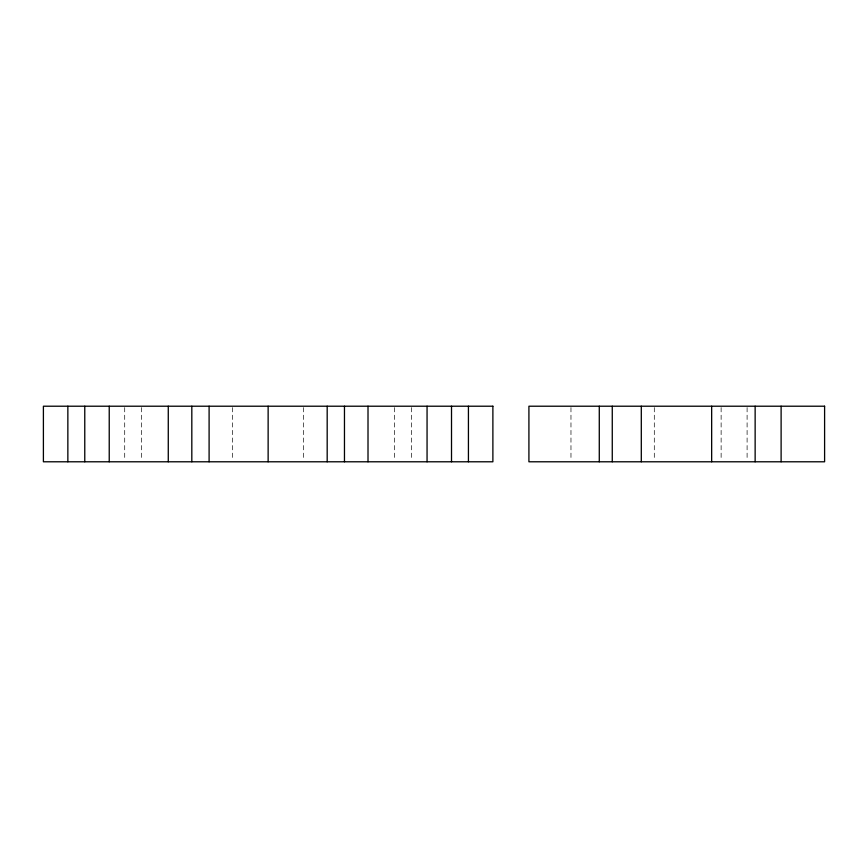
<?xml version="1.0" encoding="UTF-8"?>
<svg xmlns="http://www.w3.org/2000/svg" width="868" height="868" viewBox="0 0 868 868"><rect width="100%" height="100%" fill="white"/><g stroke="black" fill="none" stroke-linecap="round" stroke-linejoin="round"><path stroke-width="0.65" stroke-dasharray="4.34 3.25" d="M747.098 407.569L747.098 460.431M721.124 407.569L721.124 460.431M654.298 407.569L654.298 460.431M570.97 407.569L570.97 460.431M411.573 407.569L411.573 460.431M394.658 407.569L394.658 460.431M303.637 407.569L303.637 460.431M232.646 407.569L232.646 460.431M141.625 407.569L141.625 460.431M124.71 407.569L124.71 460.431"/><path stroke-width="1.3" d="M781.113 406.213L781.113 461.787M755.138 406.213L755.138 461.787M711.662 406.213L711.662 461.787M641.3 406.213L641.3 461.787M612.265 406.213L612.265 461.787M599.278 406.213L599.278 461.787M468.427 406.213L468.427 461.787M451.512 406.213L451.512 461.787M427.056 406.213L427.056 461.787M368.01 406.213L368.01 461.787M344.466 406.213L344.466 461.787M327.182 406.213L327.182 461.787M268.136 406.213L268.136 461.787M209.101 406.213L209.101 461.787M191.817 406.213L191.817 461.787M168.273 406.213L168.273 461.787M109.227 406.213L109.227 461.787M84.771 406.213L84.771 461.787M67.856 406.213L67.856 461.787M492.883 406.213L43.4 406.213L43.4 461.787L492.883 461.787L492.883 406.213M824.6 406.213L528.916 406.213L528.916 461.787L824.6 461.787L824.6 406.213"/></g></svg>
